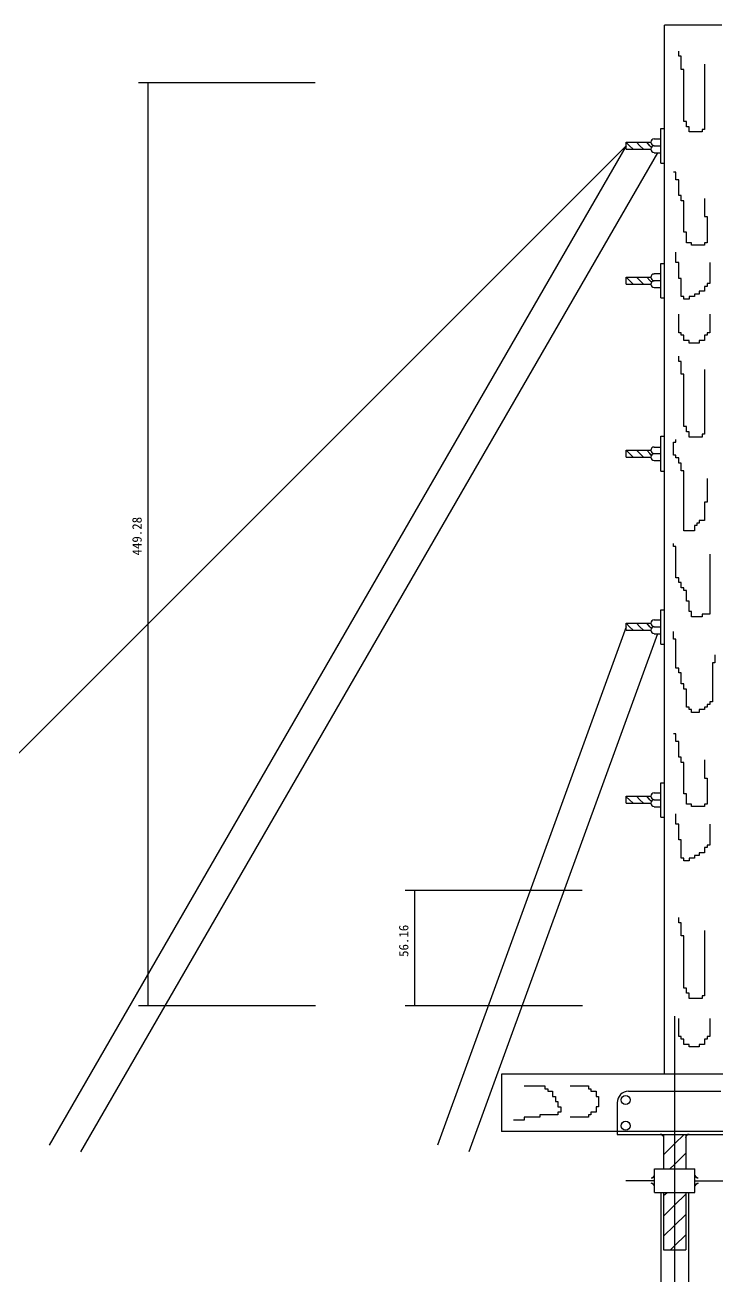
# Model space of a CAD drawing. Header units: metres. Extents: x 0 to 228, y 0 to 136.
# Drawn here: x 24.63 to 41.47, y 77.52 to 107.96 of the extents above; entities that cross this region are included whole.
import ezdxf

# ---------------------------------------------------------------- set-up
doc = ezdxf.new("R2010")
doc.units = ezdxf.units.M
doc.layers.add(' ', color=7, linetype='Continuous')

msp = doc.modelspace()

# ---------------------------------------------------------------- linework, layer by layer
at = {"layer": ' '}
for p, q in [((41.59, 107.96), (40.19, 107.96)), ((40.19, 82.43), (40.19, 107.96)), ((40.54, 107.2), (40.54, 107.32)), ((40.6, 107.2), (40.54, 107.2)), ((40.6, 106.88), (40.6, 107.2)), ((40.66, 106.88), (40.6, 106.88)), ((40.66, 105.61), (40.66, 106.88)), ((41.17, 107.01), (41.17, 105.42)), ((40.1, 104.6), (40.1, 105.44)), ((40.1, 105.44), (40.19, 105.44)), ((40.19, 104.6), (40.19, 105.44)), ((40.73, 105.61), (40.66, 105.61)), ((40.73, 105.48), (40.73, 105.61)), ((40.79, 105.48), (40.73, 105.48)), ((40.79, 105.36), (40.79, 105.48)), ((41.11, 105.36), (40.79, 105.36)), ((41.17, 105.42), (41.11, 105.42)), ((41.11, 105.42), (41.11, 105.36)), ((39.26, 104.94), (39.26, 105.11)), ((39.26, 105.11), (39.85, 105.11)), ((39.34, 105.02), (39.26, 105.1)), ((39.59, 105.02), (39.51, 105.11)), ((39.84, 105.02), (39.76, 105.11)), ((39.94, 105.19), (40.1, 105.19)), ((39.26, 105.02), (14.94, 80.7)), ((39.26, 105.02), (25.22, 80.7)), ((40.02, 104.85), (25.98, 80.54)), ((39.26, 104.94), (39.85, 104.94)), ((39.43, 104.94), (39.34, 105.02)), ((39.68, 104.94), (39.59, 105.02)), ((39.87, 104.99), (39.84, 105.02)), ((39.94, 105.02), (40.1, 105.02)), ((39.94, 104.85), (40.1, 104.85)), ((40.1, 104.6), (40.19, 104.6)), ((40.47, 104.38), (40.41, 104.38)), ((40.47, 104.19), (40.47, 104.38)), ((40.54, 104.19), (40.47, 104.19)), ((40.54, 103.81), (40.54, 104.19)), ((40.6, 103.81), (40.54, 103.81)), ((40.6, 103.68), (40.6, 103.81)), ((40.66, 103.68), (40.6, 103.68)), ((40.66, 102.92), (40.66, 103.68)), ((41.17, 103.74), (41.17, 103.3)), ((41.17, 103.3), (41.23, 103.3)), ((41.23, 103.3), (41.23, 102.66)), ((40.73, 102.92), (40.66, 102.92)), ((40.73, 102.66), (40.73, 102.92)), ((40.85, 102.66), (40.73, 102.66)), ((40.85, 102.6), (40.85, 102.66)), ((41.17, 102.6), (40.85, 102.6)), ((41.17, 102.66), (41.17, 102.6)), ((41.23, 102.66), (41.17, 102.66)), ((40.47, 102.18), (40.47, 102.43)), ((40.1, 101.32), (40.1, 102.16)), ((40.1, 102.16), (40.19, 102.16)), ((40.19, 101.32), (40.19, 102.16)), ((40.54, 102.18), (40.47, 102.18)), ((40.54, 101.79), (40.54, 102.18)), ((41.3, 102.18), (41.3, 101.73)), ((39.26, 101.82), (39.85, 101.82)), ((39.26, 101.65), (39.26, 101.82)), ((39.34, 101.74), (39.26, 101.82)), ((39.43, 101.65), (39.34, 101.74)), ((39.59, 101.74), (39.51, 101.82)), ((39.68, 101.65), (39.59, 101.74)), ((39.84, 101.74), (39.76, 101.82)), ((39.87, 101.71), (39.84, 101.74)), ((39.94, 101.91), (40.1, 101.91)), ((39.94, 101.74), (40.1, 101.74)), ((40.6, 101.79), (40.54, 101.79)), ((40.6, 101.35), (40.6, 101.79)), ((41.3, 101.73), (41.3, 101.67)), ((39.26, 101.65), (39.85, 101.65)), ((39.94, 101.57), (40.1, 101.57)), ((40.92, 101.41), (40.92, 101.35)), ((41.04, 101.41), (40.92, 101.41)), ((41.17, 101.48), (41.04, 101.48)), ((41.04, 101.48), (41.04, 101.41)), ((41.17, 101.6), (41.17, 101.48)), ((41.23, 101.6), (41.17, 101.6)), ((41.23, 101.67), (41.23, 101.6)), ((41.3, 101.67), (41.23, 101.67)), ((40.1, 101.32), (40.19, 101.32)), ((40.66, 101.35), (40.6, 101.35)), ((40.66, 101.29), (40.66, 101.35)), ((40.79, 101.29), (40.66, 101.29)), ((40.79, 101.35), (40.79, 101.29)), ((40.92, 101.35), (40.79, 101.35)), ((40.54, 100.47), (40.54, 100.92)), ((41.3, 100.92), (41.3, 100.47)), ((40.6, 100.47), (40.54, 100.47)), ((40.6, 100.41), (40.6, 100.47)), ((41.3, 100.47), (41.23, 100.47)), ((41.23, 100.47), (41.23, 100.41)), ((40.66, 100.41), (40.6, 100.41)), ((40.66, 100.28), (40.66, 100.41)), ((40.79, 100.28), (40.66, 100.28)), ((40.79, 100.22), (40.79, 100.28)), ((41.04, 100.22), (40.79, 100.22)), ((41.17, 100.28), (41.04, 100.28)), ((41.04, 100.28), (41.04, 100.22)), ((41.17, 100.41), (41.17, 100.28)), ((41.23, 100.41), (41.17, 100.41)), ((40.54, 99.77), (40.54, 99.9)), ((40.6, 99.77), (40.54, 99.77)), ((40.6, 99.46), (40.6, 99.77)), ((41.17, 99.58), (41.17, 98)), ((40.66, 99.46), (40.6, 99.46)), ((40.66, 98.19), (40.66, 99.46)), ((40.73, 98.19), (40.66, 98.19)), ((40.73, 98.06), (40.73, 98.19)), ((40.79, 98.06), (40.73, 98.06)), ((40.79, 97.93), (40.79, 98.06)), ((40.1, 97.1), (40.1, 97.95)), ((40.1, 97.95), (40.19, 97.95)), ((40.19, 97.1), (40.19, 97.95)), ((40.41, 97.49), (40.41, 97.81)), ((40.41, 97.81), (40.47, 97.81)), ((40.47, 97.81), (40.47, 97.87)), ((41.11, 97.93), (40.79, 97.93)), ((41.17, 98), (41.11, 98)), ((41.11, 98), (41.11, 97.93)), ((39.26, 97.44), (39.26, 97.61)), ((39.26, 97.61), (39.85, 97.61)), ((39.34, 97.53), (39.26, 97.61)), ((39.26, 97.44), (39.85, 97.44)), ((39.43, 97.44), (39.34, 97.53)), ((39.59, 97.53), (39.51, 97.61)), ((39.68, 97.44), (39.59, 97.53)), ((39.84, 97.53), (39.76, 97.61)), ((39.87, 97.49), (39.84, 97.53)), ((39.94, 97.69), (40.1, 97.69)), ((39.94, 97.53), (40.1, 97.53)), ((40.47, 97.49), (40.41, 97.49)), ((40.47, 97.43), (40.47, 97.49)), ((40.54, 97.43), (40.47, 97.43)), ((40.54, 97.3), (40.54, 97.43)), ((39.94, 97.36), (40.1, 97.36)), ((40.6, 97.3), (40.54, 97.3)), ((40.6, 97.11), (40.6, 97.3)), ((40.1, 97.1), (40.19, 97.1)), ((40.66, 97.11), (40.6, 97.11)), ((40.66, 95.65), (40.66, 97.11)), ((41.23, 96.92), (41.23, 96.35)), ((41.23, 96.35), (41.17, 96.35)), ((41.17, 96.35), (41.17, 95.9)), ((40.92, 95.65), (40.66, 95.65)), ((40.92, 95.78), (40.92, 95.65)), ((40.98, 95.78), (40.92, 95.78)), ((40.98, 95.84), (40.98, 95.78)), ((41.04, 95.84), (40.98, 95.84)), ((41.17, 95.9), (41.04, 95.9)), ((41.04, 95.9), (41.04, 95.84)), ((40.41, 95.27), (40.41, 95.34)), ((40.47, 95.27), (40.41, 95.27)), ((40.47, 94.51), (40.47, 95.27)), ((41.3, 95.08), (41.3, 93.62)), ((40.54, 94.51), (40.47, 94.51)), ((40.54, 94.39), (40.54, 94.51)), ((40.6, 94.39), (40.54, 94.39)), ((40.6, 94.26), (40.6, 94.39)), ((40.66, 94.26), (40.6, 94.26)), ((40.66, 94.2), (40.66, 94.26)), ((40.73, 94.2), (40.66, 94.2)), ((40.73, 93.94), (40.73, 94.2)), ((40.79, 93.94), (40.73, 93.94)), ((40.79, 93.69), (40.79, 93.94)), ((39.94, 93.48), (40.1, 93.48)), ((40.1, 92.89), (40.1, 93.73)), ((40.1, 93.73), (40.19, 93.73)), ((40.19, 92.89), (40.19, 93.73)), ((40.85, 93.69), (40.79, 93.69)), ((40.85, 93.56), (40.85, 93.69)), ((41.11, 93.56), (40.85, 93.56)), ((41.3, 93.62), (41.11, 93.62)), ((41.11, 93.62), (41.11, 93.56)), ((39.26, 93.31), (34.67, 80.7)), ((39.26, 93.4), (39.85, 93.4)), ((39.26, 93.23), (39.26, 93.4)), ((39.34, 93.31), (39.26, 93.4)), ((39.26, 93.23), (39.85, 93.23)), ((39.43, 93.23), (39.34, 93.31)), ((39.59, 93.31), (39.51, 93.4)), ((39.68, 93.23), (39.59, 93.31)), ((39.84, 93.31), (39.76, 93.4)), ((39.87, 93.28), (39.84, 93.31)), ((39.94, 93.31), (40.1, 93.31)), ((40.41, 93.01), (40.41, 93.2)), ((40.02, 93.14), (35.43, 80.54)), ((39.94, 93.14), (40.1, 93.14)), ((40.1, 92.89), (40.19, 92.89)), ((40.47, 93.01), (40.41, 93.01)), ((40.47, 92.31), (40.47, 93.01)), ((41.42, 92.63), (41.42, 92.44)), ((40.54, 92.31), (40.47, 92.31)), ((40.54, 92.19), (40.54, 92.31)), ((41.42, 92.44), (41.36, 92.44)), ((41.36, 92.44), (41.36, 91.49)), ((40.6, 92.19), (40.54, 92.19)), ((40.6, 91.93), (40.6, 92.19)), ((40.66, 91.93), (40.6, 91.93)), ((40.66, 91.8), (40.66, 91.93)), ((40.73, 91.8), (40.66, 91.8)), ((40.73, 91.36), (40.73, 91.8)), ((40.79, 91.36), (40.73, 91.36)), ((40.79, 91.3), (40.79, 91.36)), ((41.17, 91.36), (41.17, 91.3)), ((41.23, 91.36), (41.17, 91.36)), ((41.23, 91.42), (41.23, 91.36)), ((41.3, 91.42), (41.23, 91.42)), ((41.3, 91.49), (41.3, 91.42)), ((41.36, 91.49), (41.3, 91.49)), ((40.85, 91.3), (40.79, 91.3)), ((40.85, 91.23), (40.85, 91.3)), ((41.04, 91.23), (40.85, 91.23)), ((41.17, 91.3), (41.04, 91.3)), ((41.04, 91.3), (41.04, 91.23)), ((40.47, 90.71), (40.41, 90.71)), ((40.47, 90.52), (40.47, 90.71)), ((40.54, 90.52), (40.47, 90.52)), ((40.54, 90.14), (40.54, 90.52)), ((40.6, 90.14), (40.54, 90.14)), ((40.6, 90.01), (40.6, 90.14)), ((40.66, 90.01), (40.6, 90.01)), ((40.66, 89.25), (40.66, 90.01)), ((41.17, 90.08), (41.17, 89.63)), ((40.1, 88.68), (40.1, 89.52)), ((40.1, 89.52), (40.19, 89.52)), ((40.19, 88.68), (40.19, 89.52)), ((41.17, 89.63), (41.23, 89.63)), ((41.23, 89.63), (41.23, 89)), ((39.94, 89.27), (40.1, 89.27)), ((40.73, 89.25), (40.66, 89.25)), ((40.73, 89), (40.73, 89.25)), ((39.26, 89.19), (39.85, 89.19)), ((39.26, 89.02), (39.26, 89.19)), ((39.34, 89.1), (39.26, 89.18)), ((39.26, 89.02), (39.85, 89.02)), ((39.43, 89.02), (39.34, 89.1)), ((39.59, 89.1), (39.51, 89.19)), ((39.68, 89.02), (39.59, 89.1)), ((39.84, 89.1), (39.76, 89.19)), ((39.87, 89.07), (39.84, 89.1)), ((39.94, 89.1), (40.1, 89.1)), ((39.94, 88.93), (40.1, 88.93)), ((40.85, 89), (40.73, 89)), ((40.85, 88.94), (40.85, 89)), ((41.17, 88.94), (40.85, 88.94)), ((41.23, 89), (41.17, 89)), ((41.17, 89), (41.17, 88.94)), ((40.1, 88.68), (40.19, 88.68)), ((40.47, 88.51), (40.47, 88.76)), ((40.54, 88.51), (40.47, 88.51)), ((40.54, 88.13), (40.54, 88.51)), ((41.3, 88.51), (41.3, 88.07)), ((40.6, 88.13), (40.54, 88.13)), ((40.6, 87.68), (40.6, 88.13)), ((41.23, 88), (41.23, 87.94)), ((41.3, 88), (41.23, 88)), ((41.3, 88.07), (41.3, 88)), ((41.04, 87.75), (40.92, 87.75)), ((40.92, 87.75), (40.92, 87.68)), ((41.17, 87.81), (41.04, 87.81)), ((41.04, 87.81), (41.04, 87.75)), ((41.23, 87.94), (41.17, 87.94)), ((41.17, 87.94), (41.17, 87.81)), ((40.66, 87.68), (40.6, 87.68)), ((40.66, 87.62), (40.66, 87.68)), ((40.79, 87.62), (40.66, 87.62)), ((40.92, 87.68), (40.79, 87.68)), ((40.79, 87.68), (40.79, 87.62)), ((40.54, 86.11), (40.54, 86.24)), ((40.6, 86.11), (40.54, 86.11)), ((40.6, 85.79), (40.6, 86.11)), ((41.17, 85.92), (41.17, 84.33)), ((40.66, 85.79), (40.6, 85.79)), ((40.66, 84.52), (40.66, 85.79)), ((40.73, 84.52), (40.66, 84.52)), ((40.73, 84.4), (40.73, 84.52)), ((40.79, 84.4), (40.73, 84.4)), ((40.79, 84.27), (40.79, 84.4)), ((41.11, 84.27), (40.79, 84.27)), ((41.17, 84.33), (41.11, 84.33)), ((41.11, 84.33), (41.11, 84.27)), ((40.44, 83.84), (40.44, 47.59)), ((40.54, 83.34), (40.54, 83.78)), ((41.3, 83.78), (41.3, 83.34)), ((40.6, 83.34), (40.54, 83.34)), ((40.6, 83.28), (40.6, 83.34)), ((40.66, 83.28), (40.6, 83.28)), ((40.66, 83.15), (40.66, 83.28)), ((40.79, 83.15), (40.66, 83.15)), ((40.79, 83.09), (40.79, 83.15)), ((41.17, 83.15), (41.04, 83.15)), ((41.04, 83.15), (41.04, 83.09)), ((41.23, 83.28), (41.17, 83.28)), ((41.17, 83.28), (41.17, 83.15)), ((41.23, 83.34), (41.23, 83.28)), ((41.3, 83.34), (41.23, 83.34)), ((41.04, 83.09), (40.79, 83.09)), ((128.89, 82.43), (36.23, 82.43)), ((36.23, 82.43), (36.23, 81.03)), ((41.59, 82.43), (40.19, 82.43)), ((36.78, 82.14), (37.22, 82.14)), ((37.22, 82.14), (37.28, 82.14)), ((37.28, 82.14), (37.28, 82.07)), ((37.28, 82.07), (37.35, 82.07)), ((37.35, 82.07), (37.35, 82.01)), ((37.35, 82.01), (37.47, 82.01)), ((37.47, 82.01), (37.47, 81.88)), ((37.9, 82.14), (38.34, 82.14)), ((38.34, 82.14), (38.34, 82.07)), ((38.34, 82.07), (38.4, 82.07)), ((38.4, 82.07), (38.4, 82.01)), ((38.4, 82.01), (38.53, 82.01)), ((38.53, 82.01), (38.53, 81.88)), ((39.32, 82.01), (41.56, 82.01)), ((37.47, 81.88), (37.54, 81.88)), ((37.54, 81.88), (37.54, 81.76)), ((37.54, 81.76), (37.6, 81.76)), ((37.6, 81.76), (37.6, 81.63)), ((37.6, 81.63), (37.67, 81.63)), ((37.67, 81.63), (37.67, 81.5)), ((38.53, 81.88), (38.59, 81.88)), ((38.53, 81.63), (38.53, 81.5)), ((38.59, 81.63), (38.53, 81.63)), ((38.59, 81.88), (38.59, 81.63)), ((39.04, 81.73), (39.04, 80.96)), ((36.78, 81.31), (36.52, 81.31)), ((37.16, 81.38), (36.78, 81.38)), ((36.78, 81.38), (36.78, 81.31)), ((37.16, 81.44), (37.16, 81.38)), ((37.6, 81.44), (37.16, 81.44)), ((37.6, 81.5), (37.6, 81.44)), ((37.67, 81.5), (37.6, 81.5)), ((38.34, 81.38), (37.9, 81.38)), ((38.34, 81.44), (38.34, 81.38)), ((38.4, 81.44), (38.34, 81.44)), ((38.4, 81.5), (38.4, 81.44)), ((38.53, 81.5), (38.4, 81.5)), ((128.89, 81.03), (36.23, 81.03)), ((39.04, 80.96), (41.85, 80.96)), ((40.17, 80.96), (40.17, 80.12)), ((40.17, 80.46), (40.44, 80.73)), ((40.44, 80.73), (40.67, 80.96)), ((40.71, 80.96), (40.71, 80.12)), ((40.44, 80.23), (40.71, 80.5)), ((39.95, 79.55), (39.95, 80.12)), ((39.95, 80.12), (40.93, 80.12)), ((40.32, 80.12), (40.44, 80.23)), ((40.93, 79.55), (40.93, 80.12)), ((39.95, 79.83), (39.25, 79.83)), ((40.93, 79.83), (41.63, 79.83)), ((39.95, 79.55), (40.93, 79.55)), ((40.1, 79.55), (40.1, 48.99)), ((40.17, 79.55), (40.17, 78.15)), ((40.17, 79.47), (40.26, 79.55)), ((40.44, 79.24), (40.71, 79.51)), ((40.71, 79.55), (40.71, 78.15)), ((40.78, 79.55), (40.78, 48.99)), ((40.17, 78.97), (40.44, 79.24)), ((40.44, 78.74), (40.71, 79.01)), ((40.17, 78.48), (40.44, 78.74)), ((40.34, 78.15), (40.44, 78.25)), ((40.44, 78.25), (40.71, 78.52)), ((40.17, 78.15), (40.71, 78.15))]:
    msp.add_line(p, q, dxfattribs=at)
for centre in [(39.25, 81.8), (39.25, 81.17)]:
    msp.add_circle(centre, 0.11, dxfattribs=at)
for centre, radius, start, end in [((39.94, 105.11), 0.08, 90, 270), ((39.94, 104.94), 0.08, 90, 270), ((39.94, 101.82), 0.08, 90, 270), ((39.94, 101.65), 0.08, 90, 270), ((39.94, 97.61), 0.08, 90, 270), ((39.94, 97.44), 0.08, 90, 270), ((39.94, 93.4), 0.08, 90, 270), ((39.94, 93.23), 0.08, 90, 270), ((39.94, 89.19), 0.08, 90, 270), ((39.94, 89.02), 0.08, 90, 270), ((39.32, 81.73), 0.28, 90, 180), ((40.09, 80.87), 0.09, 10.76, 89.63), ((40.79, 80.87), 0.09, 90.37, 169.24), ((39.86, 80), 0.1, 272.5, 334.88), ((39.86, 79.67), 0.1, 25.12, 87.5), ((41.02, 80), 0.1, 205.12, 267.5), ((41.02, 79.67), 0.1, 92.5, 154.88)]:
    msp.add_arc(centre, radius, start, end, dxfattribs=at)
for points in [[(40.17, 80.89), (40.17, 80.96), (40.09, 80.96)], [(40.71, 80.89), (40.71, 80.96), (40.79, 80.96)], [(39.95, 79.96), (39.95, 79.91), (39.87, 79.91)], [(40.93, 79.96), (40.93, 79.91), (41.02, 79.91)], [(39.95, 79.71), (39.95, 79.76), (39.87, 79.76)], [(40.93, 79.71), (40.93, 79.76), (41.02, 79.76)]]:
    msp.add_solid(points, dxfattribs=at)
for p, q in [((31.69, 106.55), (27.39, 106.55)), ((27.62, 106.55), (27.62, 84.09)), ((38.19, 86.9), (33.88, 86.9)), ((34.11, 86.9), (34.11, 84.09)), ((31.7, 84.09), (27.39, 84.09)), ((38.2, 84.09), (33.88, 84.09))]:
    msp.add_line(p, q)

# ---------------------------------------------------------------- texts
for s, p in [('449.28', (27.47, 95.05)), ('56.16', (33.96, 85.28))]:
    msp.add_text(s, height=0.23, rotation=90).set_placement(p)

doc.saveas('drawing.dxf')
